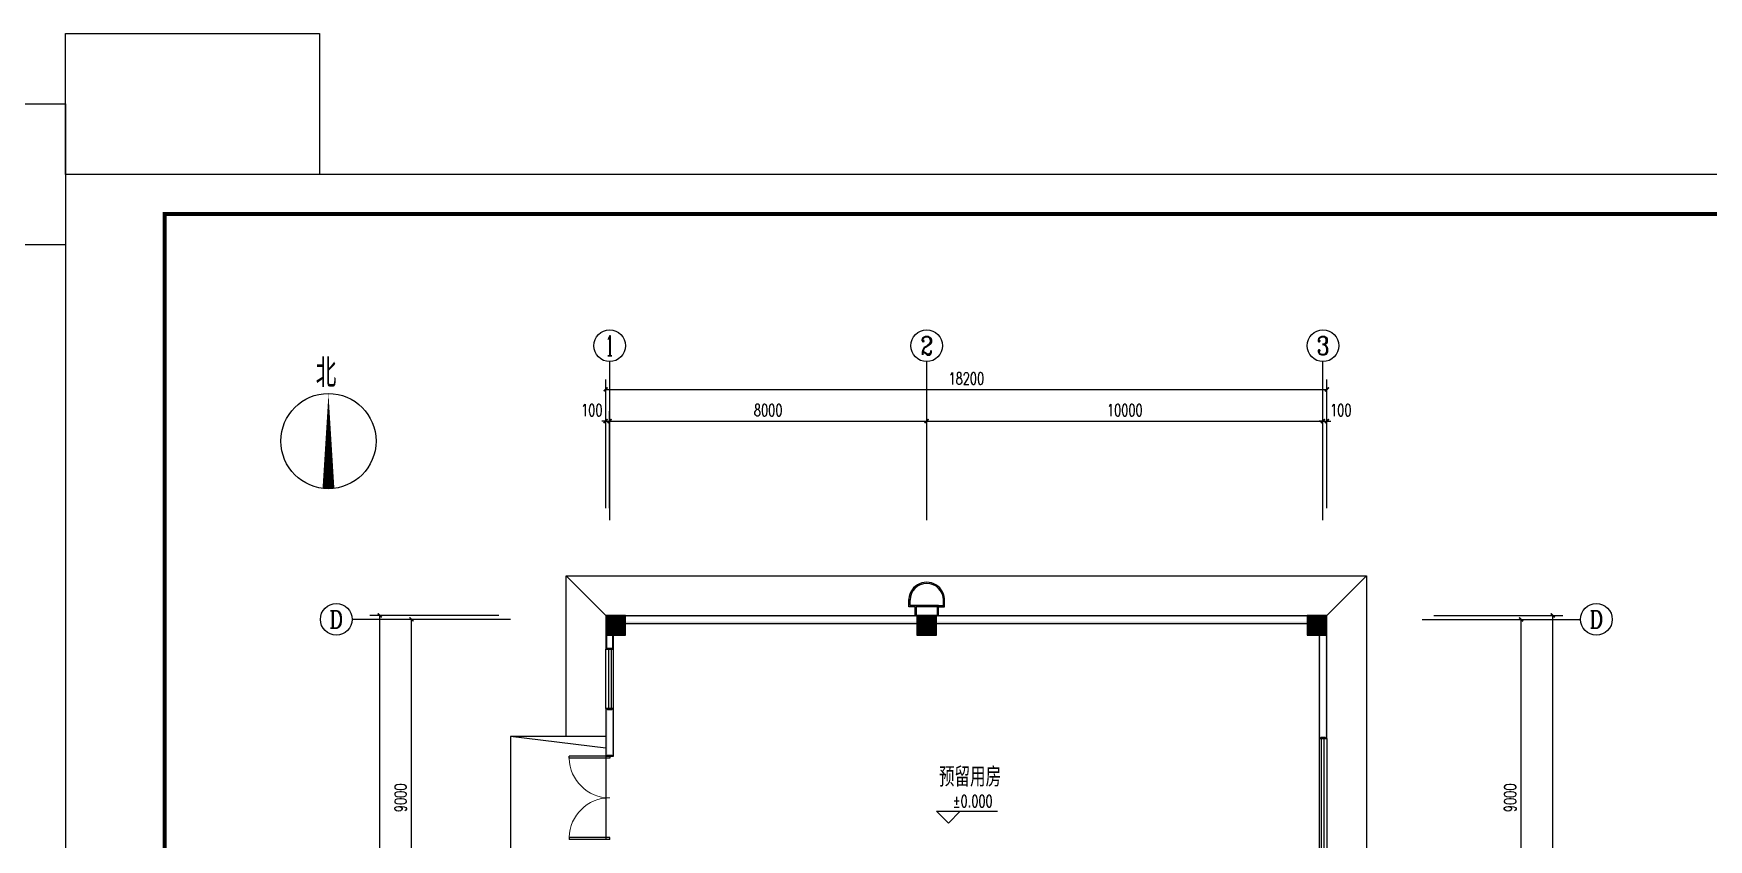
# Model space of a CAD drawing. Extents: x 5211311 to 5622788, y -441754 to -251897.
# Drawn here: x 5331693 to 5373961, y -381883 to -361561 of the extents above; entities that cross this region are included whole.
import ezdxf
from ezdxf.enums import TextEntityAlignment as Align

# ---------------------------------------------------------------- set-up
doc = ezdxf.new("R2010")
doc.units = 0
doc.header["$LTSCALE"] = 1000
doc.header["$MEASUREMENT"] = 0
doc.layers.get('0').update_dxf_attribs({"linetype": 'CONTINUOUS'})
doc.layers.get('Defpoints').update_dxf_attribs({"linetype": 'CONTINUOUS'})
doc.layers.add('_0', color=7, linetype='CONTINUOUS', lineweight=25)
for name, color, linetype in [('AXIS_TEXT', 7, 'CONTINUOUS'), ('PUB_HATCH', 8, 'CONTINUOUS'), ('PUB_TITLE', 4, 'CONTINUOUS'), ('建筑底图', 251, 'CONTINUOUS')]:
    doc.layers.add(name, color=color, linetype=linetype)
doc.styles.add('_HZTXT', font='txt.shx', dxfattribs={"width": 0.8, "bigfont": 'HZTXT.shx'})
doc.styles.add('_TCH_AXIS', font='COMPLEX', dxfattribs={"bigfont": 'GBCBIG'})
doc.styles.add('_TCH_DIM', font='SIMPLEX', dxfattribs={"bigfont": 'GBCBIG'})
doc.styles.add('_TCH_DIM_T3', font='SIMPLEX', dxfattribs={"width": 0.705882, "bigfont": 'GBCBIG'})
doc.styles.add('COMPLEX', font='COMPLEX')
doc.dimstyles.new('_TCH_ARCH&&100', dxfattribs={"dimtxt": 297.5, "dimasz": 100, "dimexe": 250, "dimexo": 300, "dimgap": 126.25, "dimtad": 1, "dimdec": 0, "dimzin": 0, "dimdsep": 46, "dimtxsty": '_TCH_DIM_T3', "dimblk": 'ARCHTICK', "dimcen": 0.09, "dimclrt": 7, "dimazin": 2, "dimtfac": 1, "dimtdec": 0, "dimtix": 1, "dimtmove": 2, "dimatfit": 3, "dimfxl": 0, "dimtolj": 1, "dimtzin": 0, "dimarcsym": 0})

# ---------------------------------------------------------------- blocks, each defined once
blk = doc.blocks.new('$TCHSYS$WIN2D')
for p, q in [((-0.5, 0.5), (0.5, 0.5)), ((-0.5, 0.5), (-0.5, -0.5)), ((0.5, 0.5), (0.5, -0.5)), ((0.5, 0.167), (-0.5, 0.167)), ((0.5, -0.167), (-0.5, -0.167)), ((-0.5, -0.5), (0.5, -0.5))]:
    blk.add_line(p, q)
blk = doc.blocks.new('$DorLib2D$00000002')
for p, q in [((-0.5, 0), (-0.5, 0.4875)), ((-0.475, 0.4875), (-0.5, 0.4875)), ((-0.475, 0), (-0.475, 0.4875)), ((0.475, 0), (0.475, 0.4875)), ((0.475, 0.4875), (0.5, 0.4875)), ((0.5, 0), (0.5, 0.4875)), ((-0.5, 0), (-0.475, 0)), ((0.5, 0), (0.475, 0))]:
    blk.add_line(p, q)
at = {"lineweight": 13}
for centre, start, end in [((-0.4875, 0), 0, 88.53072), ((0.4875, 0), 91.46928, 180)]:
    blk.add_arc(centre, 0.4875, start, end, dxfattribs=at)
blk = doc.blocks.new('_FZH')
blk.add_lwpolyline([(-0.5, -0.5), (0.5, -0.5), (0.5, 0.5), (-0.5, 0.5)], close=True)
at = {"layer": 'PUB_HATCH'}
blk.add_solid([(-0.5, -0.5), (0.5, -0.5), (-0.5, 0.5), (0.5, 0.5)], dxfattribs=at)
blk = doc.blocks.new('_ArchTick')
at = {"color": 0, "linetype": 'ByBlock', "const_width": 0.4}
blk.add_lwpolyline([(-0.5, -0.5), (0.5, 0.5)], dxfattribs=at)
blk = doc.blocks.new('*D102')
at = {"layer": 'Defpoints', "color": 0, "transparency": 16777216}
for p in [(5366732, -376333), (5369232, -376333), (5366732, -385333)]:
    blk.add_point(p, dxfattribs=at)
at = {"layer": '建筑底图', "color": 0, "lineweight": -2, "transparency": 16777216}
for p, q in [((5367032, -376333), (5369482, -376333)), ((5369232, -385333), (5369232, -376333)), ((5367032, -385333), (5369482, -385333))]:
    blk.add_line(p, q, dxfattribs=at)
at = {"layer": '建筑底图', "color": 0, "lineweight": -2, "transparency": 16777216, "xscale": 100, "yscale": 100, "zscale": 100}
for p, rotation in [((5369232, -376333), 90), ((5369232, -385333), 270)]:
    blk.add_blockref('_ArchTick', p, dxfattribs=dict(at, rotation=rotation))
at = {"layer": '建筑底图', "color": 7, "transparency": 16777216, "insert": (5368957, -380833), "char_height": 297.5, "attachment_point": 5, "rotation": 90, "style": '_TCH_DIM_T3'}
blk.add_mtext('\\A1;9000', dxfattribs=at)
blk = doc.blocks.new('*D103')
at = {"layer": 'Defpoints', "color": 0, "transparency": 16777216}
for p in [(5366732, -376233), (5370032, -376233), (5366732, -398433)]:
    blk.add_point(p, dxfattribs=at)
at = {"layer": '建筑底图', "color": 0, "lineweight": -2, "transparency": 16777216}
for p, q in [((5367032, -376233), (5370282, -376233)), ((5370032, -398433), (5370032, -376233)), ((5367032, -398433), (5370282, -398433))]:
    blk.add_line(p, q, dxfattribs=at)
at = {"layer": '建筑底图', "color": 0, "lineweight": -2, "transparency": 16777216, "xscale": 100, "yscale": 100, "zscale": 100}
for p, rotation in [((5370032, -376233), 90), ((5370032, -398433), 270)]:
    blk.add_blockref('_ArchTick', p, dxfattribs=dict(at, rotation=rotation))
at = {"layer": '建筑底图', "color": 7, "transparency": 16777216, "insert": (5369757, -387333), "char_height": 297.5, "attachment_point": 5, "rotation": 90, "style": '_TCH_DIM_T3'}
blk.add_mtext('\\A1;22200', dxfattribs=at)
blk = doc.blocks.new('*D106')
at = {"layer": 'Defpoints', "color": 0, "transparency": 16777216}
for p in [(5341232, -376333), (5343732, -376333), (5343732, -385333)]:
    blk.add_point(p, dxfattribs=at)
at = {"layer": '建筑底图', "color": 0, "lineweight": -2, "transparency": 16777216}
for p, q in [((5343432, -376333), (5340982, -376333)), ((5341232, -385333), (5341232, -376333)), ((5343432, -385333), (5340982, -385333))]:
    blk.add_line(p, q, dxfattribs=at)
at = {"layer": '建筑底图', "color": 0, "lineweight": -2, "transparency": 16777216, "xscale": 100, "yscale": 100, "zscale": 100}
for p, rotation in [((5341232, -376333), 90), ((5341232, -385333), 270)]:
    blk.add_blockref('_ArchTick', p, dxfattribs=dict(at, rotation=rotation))
at = {"layer": '建筑底图', "color": 7, "transparency": 16777216, "insert": (5340957, -380833), "char_height": 297.5, "attachment_point": 5, "rotation": 90, "style": '_TCH_DIM_T3'}
blk.add_mtext('\\A1;9000', dxfattribs=at)
blk = doc.blocks.new('*D107')
at = {"layer": 'Defpoints', "color": 0, "transparency": 16777216}
for p in [(5340432, -376233), (5343732, -376233), (5343732, -398433)]:
    blk.add_point(p, dxfattribs=at)
at = {"layer": '建筑底图', "color": 0, "lineweight": -2, "transparency": 16777216}
for p, q in [((5343432, -376233), (5340182, -376233)), ((5340432, -398433), (5340432, -376233)), ((5343432, -398433), (5340182, -398433))]:
    blk.add_line(p, q, dxfattribs=at)
at = {"layer": '建筑底图', "color": 0, "lineweight": -2, "transparency": 16777216, "xscale": 100, "yscale": 100, "zscale": 100}
for p, rotation in [((5340432, -376233), 90), ((5340432, -398433), 270)]:
    blk.add_blockref('_ArchTick', p, dxfattribs=dict(at, rotation=rotation))
at = {"layer": '建筑底图', "color": 7, "transparency": 16777216, "insert": (5340157, -387333), "char_height": 297.5, "attachment_point": 5, "rotation": 90, "style": '_TCH_DIM_T3'}
blk.add_mtext('\\A1;22200', dxfattribs=at)
blk = doc.blocks.new('_AXISO')
blk.add_circle((0, 0), 0.5)
at = {"layer": 'AXIS_TEXT', "style": 'COMPLEX', "width": 1.041667}
blk.add_attdef('A', text='', height=0.56, dxfattribs=at).set_placement((-0.25, -0.28), (0.25, -0.28), align=Align.FIT)
blk = doc.blocks.new('*D108')
at = {"layer": 'Defpoints', "color": 0, "transparency": 16777216}
for p in [(5346232, -371333), (5346132, -373833), (5346232, -373833)]:
    blk.add_point(p, dxfattribs=at)
at = {"layer": '建筑底图', "color": 0, "lineweight": -2, "transparency": 16777216}
for p, q in [((5346132, -373533), (5346132, -371083)), ((5346232, -373533), (5346232, -371083)), ((5346132, -371333), (5346032, -371333)), ((5346132, -371333), (5346232, -371333)), ((5346232, -371333), (5346332, -371333))]:
    blk.add_line(p, q, dxfattribs=at)
at = {"layer": '建筑底图', "color": 0, "lineweight": -2, "transparency": 16777216, "xscale": 100, "yscale": 100, "zscale": 100}
blk.add_blockref('_ArchTick', (5346132, -371333), dxfattribs=at)
at = {"layer": '建筑底图', "color": 0, "lineweight": -2, "transparency": 16777216, "xscale": 100, "yscale": 100, "zscale": 100, "rotation": 180}
blk.add_blockref('_ArchTick', (5346232, -371333), dxfattribs=at)
at = {"layer": '建筑底图', "color": 7, "transparency": 16777216, "insert": (5345782, -371058), "char_height": 297.5, "attachment_point": 5, "style": '_TCH_DIM_T3'}
blk.add_mtext('\\A1;100', dxfattribs=at)
blk = doc.blocks.new('*D109')
at = {"layer": 'Defpoints', "color": 0, "transparency": 16777216}
for p in [(5354232, -371333), (5346232, -373833), (5354232, -373833)]:
    blk.add_point(p, dxfattribs=at)
at = {"layer": '建筑底图', "color": 0, "lineweight": -2, "transparency": 16777216}
for p, q in [((5346232, -373533), (5346232, -371083)), ((5354232, -373533), (5354232, -371083)), ((5346232, -371333), (5354232, -371333))]:
    blk.add_line(p, q, dxfattribs=at)
at = {"layer": '建筑底图', "color": 0, "lineweight": -2, "transparency": 16777216, "xscale": 100, "yscale": 100, "zscale": 100, "rotation": 180}
blk.add_blockref('_ArchTick', (5346232, -371333), dxfattribs=at)
at = {"layer": '建筑底图', "color": 0, "lineweight": -2, "transparency": 16777216, "xscale": 100, "yscale": 100, "zscale": 100}
blk.add_blockref('_ArchTick', (5354232, -371333), dxfattribs=at)
at = {"layer": '建筑底图', "color": 7, "transparency": 16777216, "insert": (5350232, -371058), "char_height": 297.5, "attachment_point": 5, "style": '_TCH_DIM_T3'}
blk.add_mtext('\\A1;8000', dxfattribs=at)
blk = doc.blocks.new('*D110')
at = {"layer": 'Defpoints', "color": 0, "transparency": 16777216}
for p in [(5364232, -371333), (5354232, -373833), (5364232, -373833)]:
    blk.add_point(p, dxfattribs=at)
at = {"layer": '建筑底图', "color": 0, "lineweight": -2, "transparency": 16777216}
for p, q in [((5354232, -373533), (5354232, -371083)), ((5364232, -373533), (5364232, -371083)), ((5354232, -371333), (5364232, -371333))]:
    blk.add_line(p, q, dxfattribs=at)
at = {"layer": '建筑底图', "color": 0, "lineweight": -2, "transparency": 16777216, "xscale": 100, "yscale": 100, "zscale": 100, "rotation": 180}
blk.add_blockref('_ArchTick', (5354232, -371333), dxfattribs=at)
at = {"layer": '建筑底图', "color": 0, "lineweight": -2, "transparency": 16777216, "xscale": 100, "yscale": 100, "zscale": 100}
blk.add_blockref('_ArchTick', (5364232, -371333), dxfattribs=at)
at = {"layer": '建筑底图', "color": 7, "transparency": 16777216, "insert": (5359232, -371058), "char_height": 297.5, "attachment_point": 5, "style": '_TCH_DIM_T3'}
blk.add_mtext('\\A1;10000', dxfattribs=at)
blk = doc.blocks.new('*D111')
at = {"layer": 'Defpoints', "color": 0, "transparency": 16777216}
for p in [(5364332, -371333), (5364232, -373833), (5364332, -373833)]:
    blk.add_point(p, dxfattribs=at)
at = {"layer": '建筑底图', "color": 0, "lineweight": -2, "transparency": 16777216}
for p, q in [((5364232, -373533), (5364232, -371083)), ((5364332, -373533), (5364332, -371083)), ((5364232, -371333), (5364132, -371333)), ((5364232, -371333), (5364332, -371333)), ((5364332, -371333), (5364432, -371333))]:
    blk.add_line(p, q, dxfattribs=at)
at = {"layer": '建筑底图', "color": 0, "lineweight": -2, "transparency": 16777216, "xscale": 100, "yscale": 100, "zscale": 100}
blk.add_blockref('_ArchTick', (5364232, -371333), dxfattribs=at)
at = {"layer": '建筑底图', "color": 0, "lineweight": -2, "transparency": 16777216, "xscale": 100, "yscale": 100, "zscale": 100, "rotation": 180}
blk.add_blockref('_ArchTick', (5364332, -371333), dxfattribs=at)
at = {"layer": '建筑底图', "color": 7, "transparency": 16777216, "insert": (5364682, -371058), "char_height": 297.5, "attachment_point": 5, "style": '_TCH_DIM_T3'}
blk.add_mtext('\\A1;100', dxfattribs=at)
blk = doc.blocks.new('*D112')
at = {"layer": 'Defpoints', "color": 0, "transparency": 16777216}
for p in [(5364332, -370533), (5346132, -373833), (5364332, -373833)]:
    blk.add_point(p, dxfattribs=at)
at = {"layer": '建筑底图', "color": 0, "lineweight": -2, "transparency": 16777216}
for p, q in [((5346132, -373533), (5346132, -370283)), ((5346132, -370533), (5364332, -370533)), ((5364332, -373533), (5364332, -370283))]:
    blk.add_line(p, q, dxfattribs=at)
at = {"layer": '建筑底图', "color": 0, "lineweight": -2, "transparency": 16777216, "xscale": 100, "yscale": 100, "zscale": 100, "rotation": 180}
blk.add_blockref('_ArchTick', (5346132, -370533), dxfattribs=at)
at = {"layer": '建筑底图', "color": 0, "lineweight": -2, "transparency": 16777216, "xscale": 100, "yscale": 100, "zscale": 100}
blk.add_blockref('_ArchTick', (5364332, -370533), dxfattribs=at)
at = {"layer": '建筑底图', "color": 7, "transparency": 16777216, "insert": (5355232, -370258), "char_height": 297.5, "attachment_point": 5, "style": '_TCH_DIM_T3'}
blk.add_mtext('\\A1;18200', dxfattribs=at)

msp = doc.modelspace()

# ---------------------------------------------------------------- hatches: boundary and pattern name
at = {"layer": '建筑底图'}
for points in [[(5346632.4, -376233), (5346132.4, -376233), (5346172.4, -376273), (5346592.4, -376273)], [(5346132.4, -376233), (5346132.4, -376733), (5346172.4, -376693), (5346172.4, -376273)], [(5346632.4, -376733), (5346632.4, -376233), (5346592.4, -376273), (5346592.4, -376693)], [(5353982.4, -376273), (5353982.4, -376233), (5346632.4, -376233), (5346632.4, -376273)], [(5353982.4, -376433), (5353982.4, -376393), (5346632.4, -376393), (5346632.4, -376433)], [(5354482.4, -376233), (5353982.4, -376233), (5354022.4, -376273), (5354442.4, -376273)], [(5353982.4, -376233), (5353982.4, -376733), (5354022.4, -376693), (5354022.4, -376273)], [(5354482.4, -376733), (5354482.4, -376233), (5354442.4, -376273), (5354442.4, -376693)], [(5363832.4, -376273), (5363832.4, -376233), (5354482.4, -376233), (5354482.4, -376273)], [(5363832.4, -376433), (5363832.4, -376393), (5354482.4, -376393), (5354482.4, -376433)], [(5364332.4, -376233), (5363832.4, -376233), (5363872.4, -376273), (5364292.4, -376273)], [(5363832.4, -376233), (5363832.4, -376733), (5363872.4, -376693), (5363872.4, -376273)], [(5364332.4, -376733), (5364332.4, -376233), (5364292.4, -376273), (5364292.4, -376693)], [(5346132.4, -376733), (5346632.4, -376733), (5346592.4, -376693), (5346172.4, -376693)], [(5346172.4, -376733), (5346132.4, -376733), (5346132.4, -377083), (5346172.4, -377043)], [(5346332.4, -376733), (5346292.4, -376733), (5346292.4, -377043), (5346332.4, -377083)], [(5353982.4, -376733), (5354482.4, -376733), (5354442.4, -376693), (5354022.4, -376693)], [(5363832.4, -376733), (5364332.4, -376733), (5364292.4, -376693), (5363872.4, -376693)], [(5364172.4, -376733), (5364132.4, -376733), (5364132.4, -379333), (5364172.4, -379293)], [(5364332.4, -376733), (5364292.4, -376733), (5364292.4, -379293), (5364332.4, -379333)], [(5346132.4, -377083), (5346332.4, -377083), (5346292.4, -377043), (5346172.4, -377043)], [(5346132.4, -378583), (5346132.4, -379783), (5346172.4, -379743), (5346172.4, -378623)], [(5346332.4, -378583), (5346132.4, -378583), (5346172.4, -378623), (5346292.4, -378623)], [(5346332.4, -379783), (5346332.4, -378583), (5346292.4, -378623), (5346292.4, -379743)], [(5364132.4, -379333), (5364332.4, -379333), (5364292.4, -379293), (5364172.4, -379293)], [(5346132.4, -379783), (5346332.4, -379783), (5346292.4, -379743), (5346172.4, -379743)]]:
    msp.add_hatch(color=256, dxfattribs=at).paths.add_polyline_path(points)

# ---------------------------------------------------------------- linework, layer by layer
at = {"layer": '_0', "color": 0}
for points in [[(5332500.7, -361560.6), (5338913.1, -361560.6), (5338913.1, -365114), (5332500.7, -365114)], [(5326088.4, -363337.3), (5332500.7, -363337.3), (5332500.7, -366890.7), (5326088.4, -366890.7)]]:
    msp.add_lwpolyline(points, close=True, dxfattribs=at)
at = {"layer": 'PUB_TITLE', "color": 4}
msp.add_lwpolyline([(5332500.7, -424514), (5416600.7, -424514), (5416600.7, -365114), (5332500.7, -365114)], close=True, dxfattribs=at)
at = {"layer": 'PUB_TITLE', "color": 4, "const_width": 100}
msp.add_lwpolyline([(5335000.7, -423514), (5415600.7, -423514), (5415600.7, -366114), (5335000.7, -366114)], close=True, dxfattribs=at)
at = {"layer": '建筑底图'}
for p, q in [((5346232.4, -373833), (5346232.4, -369833)), ((5354232.4, -373833), (5354232.4, -369833)), ((5364232.4, -373833), (5364232.4, -369833)), ((5346132.4, -376233), (5345132.4, -375233)), ((5364332.4, -376233), (5365332.4, -375233)), ((5353783.4, -376013), (5353783.4, -375833)), ((5353932.4, -376013), (5353783.4, -376013)), ((5353812.4, -375983), (5353812.4, -375847.7)), ((5353932.4, -375983), (5353812.4, -375983)), ((5354532.4, -375983), (5354652.4, -375983)), ((5354532.4, -376013), (5354681.4, -376013)), ((5354652.4, -375983), (5354652.4, -375847.7)), ((5354681.4, -376013), (5354681.4, -375833)), ((5343732.4, -376333), (5339732.4, -376333)), ((5346632.4, -376233), (5353982.4, -376233)), ((5346632.4, -376433), (5353982.4, -376433)), ((5354482.4, -376233), (5363832.4, -376233)), ((5354482.4, -376433), (5363832.4, -376433)), ((5366732.4, -376333), (5370732.4, -376333)), ((5346132.4, -376733), (5346132.4, -377083)), ((5346332.4, -377083), (5346332.4, -376733)), ((5364132.4, -376733), (5364132.4, -379333)), ((5364332.4, -379333), (5364332.4, -376733)), ((5346132.4, -377083), (5346332.4, -377083)), ((5346132.4, -378583), (5346132.4, -379783)), ((5346332.4, -378583), (5346132.4, -378583)), ((5346332.4, -379783), (5346332.4, -378583)), ((5343732.4, -379283), (5343732.4, -382383)), ((5346132.4, -379583), (5343732.4, -379283)), ((5346132.4, -379283), (5343732.4, -379283)), ((5364132.4, -379333), (5364332.4, -379333)), ((5346132.4, -379783), (5346132.4, -381883)), ((5346132.4, -379783), (5346332.4, -379783)), ((5354779, -381469.8), (5354479, -381169.8)), ((5354479, -381169.8), (5356019.2, -381169.8)), ((5354779, -381469.8), (5355079, -381169.8))]:
    msp.add_line(p, q, dxfattribs=at)
msp.add_lwpolyline([(5339136.1, -373037.8, 300, 0, 0), (5339136.1, -370637.8, 0, 0, 0)], format="xyseb", dxfattribs=at)
for points in [[(5345132.4, -379283), (5345132.4, -375233), (5365332.4, -375233), (5365332.4, -399433), (5360782.4, -399433)], [(5354532.4, -376233), (5354532.4, -375983), (5353932.4, -375983), (5353932.4, -376233)], [(5354502.4, -376233), (5354502.4, -376013), (5353962.4, -376013), (5353962.4, -376233)]]:
    msp.add_lwpolyline(points, dxfattribs=at)
msp.add_circle((5339136.1, -371837.8), 1200, dxfattribs=at)
for radius, start, end in [(450, 356.17745, 183.82255), (420, 0, 180)]:
    msp.add_arc((5354232.4, -375847.7), radius, start, end, dxfattribs=at)

# ---------------------------------------------------------------- block references
ref = msp.add_blockref('_AXISO', (5346232.4, -369433), dxfattribs=dict(at, xscale=800, yscale=800, zscale=800))
ref.add_attrib('A', '1', dxfattribs={"layer": 'AXIS_TEXT', "color": 0, "height": 514.7, "style": '_TCH_AXIS'}).set_placement((5346122.1, -369690.3), (5346342.7, -369690.3), align=Align.FIT)
ref = msp.add_blockref('_AXISO', (5354232.4, -369433), dxfattribs=dict(at, xscale=800, yscale=800, zscale=800))
ref.add_attrib('A', '2', dxfattribs={"layer": 'AXIS_TEXT', "color": 0, "height": 465.9, "style": '_TCH_AXIS'}).set_placement((5354077.1, -369666), (5354387.8, -369666), align=Align.FIT)
ref = msp.add_blockref('_AXISO', (5364232.4, -369433), dxfattribs=dict(at, xscale=800, yscale=800, zscale=800))
ref.add_attrib('A', '3', dxfattribs={"layer": 'AXIS_TEXT', "color": 0, "height": 465.9, "style": '_TCH_AXIS'}).set_placement((5364077.1, -369666), (5364387.8, -369666), align=Align.FIT)
ref = msp.add_blockref('_AXISO', (5339332.4, -376333), dxfattribs=dict(at, xscale=800, yscale=800, zscale=800))
ref.add_attrib('A', 'D', dxfattribs={"layer": 'AXIS_TEXT', "color": 0, "height": 435.3, "style": '_TCH_AXIS'}).set_placement((5339156.3, -376550.6), (5339508.6, -376550.6), align=Align.FIT)
ref = msp.add_blockref('_AXISO', (5371132.4, -376333), dxfattribs=dict(at, xscale=800, yscale=800, zscale=800))
ref.add_attrib('A', 'D', dxfattribs={"layer": 'AXIS_TEXT', "color": 0, "height": 435.3, "style": '_TCH_AXIS'}).set_placement((5370956.3, -376550.6), (5371308.6, -376550.6), align=Align.FIT)
at = {"layer": '建筑底图', "xscale": 500, "yscale": 500, "zscale": 500}
for p in [(5346382.4, -376483), (5354232.4, -376483), (5364082.4, -376483)]:
    msp.add_blockref('_FZH', p, dxfattribs=at)
at = {"layer": '建筑底图'}
for name, p, xscale, yscale, zscale, rotation in [('$TCHSYS$WIN2D', (5346232.4, -377833), -1500, 200, -1500, 270.0000000000237), ('$TCHSYS$WIN2D', (5364232.4, -380833), 3000, -200, 3000, 269.9999999999763), ('$DorLib2D$00000002', (5346232.4, -380833), -2100, -2100, -2100, 270.0000000000237)]:
    msp.add_blockref(name, p, dxfattribs=dict(at, xscale=xscale, yscale=yscale, zscale=zscale, rotation=rotation))

# ---------------------------------------------------------------- texts
at = {"layer": '建筑底图', "style": '_TCH_DIM'}
msp.add_text('北', height=723.4, dxfattribs=at).set_placement((5338814.8, -370484.1))
at = {"layer": '建筑底图'}
for s, height, style, width, p in [('预留用房', 490.23, '_HZTXT', 0.8, (5354541.4, -380550.3)), ('%%P0.000', 297.5, '_TCH_DIM', 0.705882, (5354889.2, -381064.8))]:
    msp.add_text(s, height=height, dxfattribs=dict(at, style=style, width=width)).set_placement(p)

# ---------------------------------------------------------------- dimensions: what is measured, and where the dimension line sits
for p1, p2, distance, picture, middle in [((5346132.4, -373833), (5364332.4, -373833), 3300, '*D112', (5355232.4, -370258)), ((5346232.4, -373833), (5354232.4, -373833), 2500, '*D109', (5350232.4, -371058)), ((5354232.4, -373833), (5364232.4, -373833), 2500, '*D110', (5359232.4, -371058)), ((5343732.4, -398433), (5343732.4, -376233), 3300, '*D107', (5340157.4, -387333)), ((5366732.4, -398433), (5366732.4, -376233), -3300, '*D103', (5369757.4, -387333)), ((5343732.4, -385333), (5343732.4, -376333), 2500, '*D106', (5340957.4, -380833)), ((5366732.4, -385333), (5366732.4, -376333), -2500, '*D102', (5368957.4, -380833))]:
    dim = msp.add_aligned_dim(p1=p1, p2=p2, distance=distance, dimstyle='_TCH_ARCH&&100', dxfattribs=at)
    dim.commit()
    dim.dimension.update_dxf_attribs({"geometry": picture, "text_midpoint": middle})
for base, p1, p2, picture, middle in [((5346232.4, -371333), (5346132.4, -373833), (5346232.4, -373833), '*D108', (5345782.4, -371058)), ((5364332.4, -371333), (5364232.4, -373833), (5364332.4, -373833), '*D111', (5364682.4, -371058))]:
    dim = msp.add_linear_dim(base=base, p1=p1, p2=p2, angle=0, dimstyle='_TCH_ARCH&&100', dxfattribs=at)
    dim.commit()
    dim.dimension.update_dxf_attribs({"geometry": picture, "text_midpoint": middle, "dimtype": 129})

doc.saveas('drawing.dxf')
